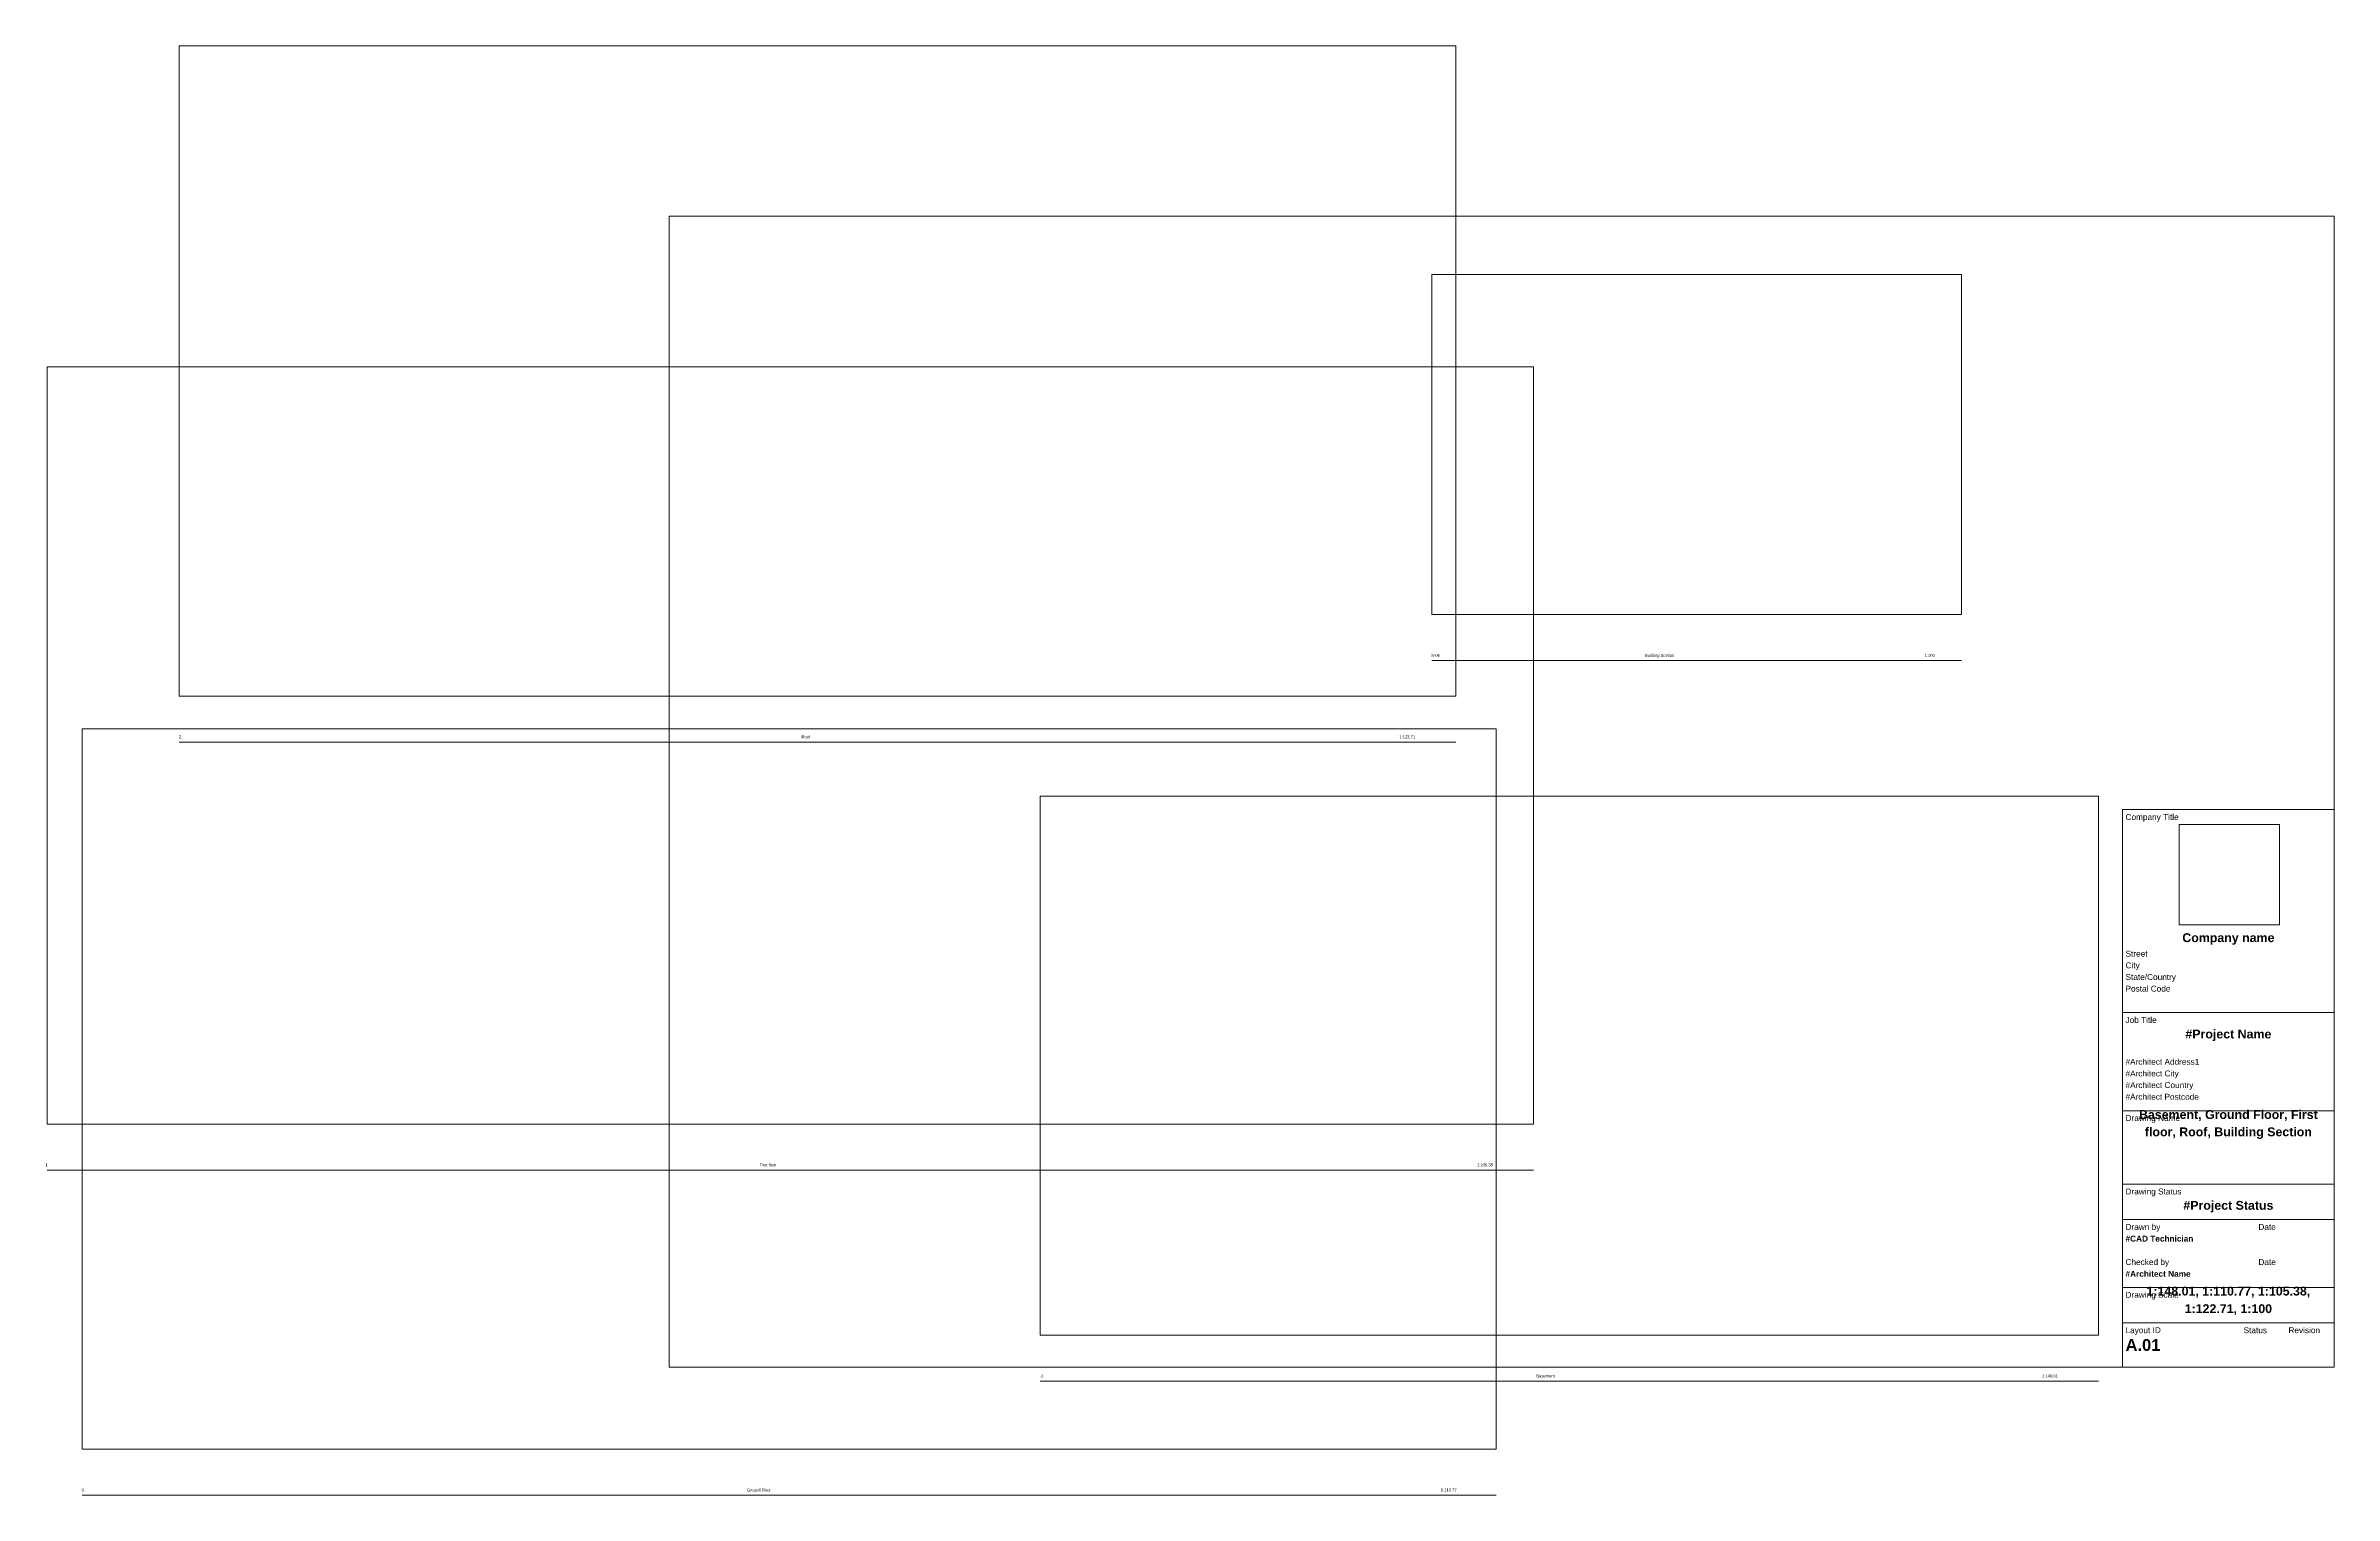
# Paper-space layout 'A.01 Layout' of a CAD drawing. Header units: millimetres. Extents: x -196 to 579, y -28 to 463.
import ezdxf

# ---------------------------------------------------------------- set-up
doc = ezdxf.new("R2010")
doc.units = ezdxf.units.MM
doc.header["$MEASUREMENT"] = 0
doc.header["$XCLIPFRAME"] = 0
doc.layers.add('Annotation - Text_Pen_No__1', color=7, linetype='Continuous', lineweight=13)
doc.layers.add('Annotation - Text_Pen_No__7', color=7, linetype='Continuous', lineweight=35)
doc.layers.add('Drawing & Figure_Pen_No__65', color=7, linetype='Continuous', lineweight=20, true_color=0x80c2ff)
doc.layers.add('NonPlottable_Drawing & Figure', color=7, linetype='Continuous', plot=False)
doc.styles.add('GENERATED_STYLE_1', font='arial.ttf')
doc.styles.add('GENERATED_STYLE_2', font='')
doc.styles.get('GENERATED_STYLE_2').set_extended_font_data('Arial')
picture_1 = doc.add_image_def('image1.png', size_in_pixel=(485, 485))

# ---------------------------------------------------------------- blocks, each defined once
blk = doc.blocks.new('Built-in Drawing Title[1]', base_point=(140.69, 25.85))
at = {"layer": 'Drawing & Figure_Pen_No__65', "linetype": 'Continuous'}
blk.add_line((140.69, 10.25), (499.14, 10.25), dxfattribs=at)
at = {"layer": 'Drawing & Figure_Pen_No__65'}
for tag, p in [('AC_DrawingNumber_001', (140.54, 11.54)), ('AC_DrawingName_001', (308.77, 11.55)), ('AC_DrawingScale_001', (479.98, 11.54))]:
    blk.add_attdef(tag, p, '', height=1, dxfattribs=at)
blk = doc.blocks.new('Built-in Drawing Title[2]', base_point=(-183.75, -12.78))
at = {"layer": 'Drawing & Figure_Pen_No__65', "linetype": 'Continuous'}
blk.add_line((-183.75, -28.38), (295.2, -28.38), dxfattribs=at)
at = {"layer": 'Drawing & Figure_Pen_No__65'}
for tag, p in [('AC_DrawingNumber_001', (-183.96, -27.09)), ('AC_DrawingName_001', (41.35, -27.11)), ('AC_DrawingScale_001', (276.39, -27.09))]:
    blk.add_attdef(tag, p, '', height=1, dxfattribs=at)
blk = doc.blocks.new('Built-in Drawing Title[3]', base_point=(-195.68, 97.39))
at = {"layer": 'Drawing & Figure_Pen_No__65', "linetype": 'Continuous'}
blk.add_line((-195.68, 81.79), (307.78, 81.79), dxfattribs=at)
at = {"layer": 'Drawing & Figure_Pen_No__65'}
for tag, p in [('AC_DrawingNumber_001', (-196.21, 83.08)), ('AC_DrawingName_001', (45.65, 83.06)), ('AC_DrawingScale_001', (288.63, 83.08))]:
    blk.add_attdef(tag, p, '', height=1, dxfattribs=at)
blk = doc.blocks.new('Built-in Drawing Title[4]', base_point=(-150.89, 242.4))
at = {"layer": 'Drawing & Figure_Pen_No__65', "linetype": 'Continuous'}
blk.add_line((-150.89, 226.8), (281.48, 226.8), dxfattribs=at)
at = {"layer": 'Drawing & Figure_Pen_No__65'}
for tag, p in [('AC_DrawingNumber_001', (-151.03, 228.09)), ('AC_DrawingName_001', (59.85, 228.07)), ('AC_DrawingScale_001', (262.32, 228.09))]:
    blk.add_attdef(tag, p, '', height=1, dxfattribs=at)
blk = doc.blocks.new('Built-in Drawing Title[5]', base_point=(273.37, 270.03))
at = {"layer": 'Drawing & Figure_Pen_No__65', "linetype": 'Continuous'}
blk.add_line((273.37, 254.43), (452.77, 254.43), dxfattribs=at)
at = {"layer": 'Drawing & Figure_Pen_No__65'}
for tag, p in [('AC_DrawingNumber_001', (273.15, 255.7)), ('AC_DrawingName_001', (345.56, 255.7)), ('AC_DrawingScale_001', (440.27, 255.72))]:
    blk.add_attdef(tag, p, '', height=1, dxfattribs=at)

psp = doc.layouts.new('A.01 Layout')

# ---------------------------------------------------------------- linework, layer by layer
at = {"layer": 'Annotation - Text_Pen_No__1', "linetype": 'Continuous'}
for p, q in [((579, 203.93), (507.31, 203.93)), ((579, 135.14), (507.31, 135.14)), ((579, 101.93), (507.31, 101.93)), ((579, 77), (507.31, 77)), ((579, 65), (507.31, 65)), ((579, 42), (507.31, 42)), ((579, 30), (507.31, 30))]:
    psp.add_line(p, q, dxfattribs=at)
at = {"layer": 'Annotation - Text_Pen_No__1', "linetype": 'Continuous', "flags": 128}
psp.add_lwpolyline([(15, 405), (15, 15), (579, 15), (579, 405)], close=True, dxfattribs=at)
psp.add_lwpolyline([(507.31, 203.93), (507.31, 15)], dxfattribs=at)
at = {"layer": 'NonPlottable_Drawing & Figure', "color": 151, "linetype": 'Continuous', "lineweight": 20, "true_color": 0x80c2ff, "flags": 128}
for points in [[(-150.89, 242.4), (281.48, 242.4), (281.48, 462.77), (-150.89, 462.77)], [(-195.68, 97.39), (307.78, 97.39), (307.78, 353.99), (-195.68, 353.99)], [(-183.75, -12.78), (295.2, -12.78), (295.2, 231.33), (-183.75, 231.33)], [(140.69, 25.85), (499.14, 25.85), (499.14, 208.54), (140.69, 208.54)]]:
    psp.add_lwpolyline(points, close=True, dxfattribs=at)

# ---------------------------------------------------------------- block references
at = {"layer": 'Drawing & Figure_Pen_No__65'}
for name, p, values in [('Built-in Drawing Title[5]', (273.37, 270.03), {'AC_DrawingName_001': 'Building Section', 'AC_DrawingNumber_001': 'S-06', 'AC_DrawingScale_001': '1:100'}), ('Built-in Drawing Title[4]', (-150.89, 242.4), {'AC_DrawingName_001': 'Roof', 'AC_DrawingNumber_001': '2.', 'AC_DrawingScale_001': '1:122.71'}), ('Built-in Drawing Title[3]', (-195.68, 97.39), {'AC_DrawingName_001': 'First floor', 'AC_DrawingNumber_001': '1.', 'AC_DrawingScale_001': '1:105.38'}), ('Built-in Drawing Title[1]', (140.69, 25.85), {'AC_DrawingName_001': 'Basement', 'AC_DrawingNumber_001': '-1.', 'AC_DrawingScale_001': '1:148.01'}), ('Built-in Drawing Title[2]', (-183.75, -12.78), {'AC_DrawingName_001': 'Ground Floor', 'AC_DrawingNumber_001': '0.', 'AC_DrawingScale_001': '1:110.77'})]:
    psp.add_blockref(name, p, dxfattribs=at).add_auto_attribs(values)

# ---------------------------------------------------------------- texts
at = {"layer": 'Annotation - Text_Pen_No__1', "linetype": 'Continuous'}
for s, insert, char_height, attachment_point, style in [('\\A1;{\\fArial|b0|i0|c0|p34;Company Title}', (508.31, 202.42), 2, 1, 'GENERATED_STYLE_2'), ('\\A1;{\\fArial|b1|i0|c0|p34;Company name}', (543.15, 162.05), 3, 2, 'GENERATED_STYLE_1'), ('\\A1;{\\fArial|b0|i0|c0|p34;Job Title}', (508.31, 133.64), 2, 1, 'GENERATED_STYLE_2'), ('\\A1;{\\fArial|b0|i0|c0|p34;Drawing Name}', (508.31, 100.43), 2, 1, 'GENERATED_STYLE_2'), ('\\A1;{\\fArial|b0|i0|c0|p34;Drawing Status}', (508.31, 75.54), 2, 1, 'GENERATED_STYLE_2'), ('\\A1;{\\fArial|b0|i0|c0|p34;Drawing Scale}', (508.31, 40.54), 2, 1, 'GENERATED_STYLE_2')]:
    psp.add_mtext(s, dxfattribs=dict(at, insert=insert, char_height=char_height, attachment_point=attachment_point, style=style))
at = {"layer": 'Annotation - Text_Pen_No__1', "linetype": 'Continuous', "char_height": 2, "width": 69.6916, "style": 'GENERATED_STYLE_2'}
for s, insert, attachment_point, line_spacing_factor in [('\\A1;{\\fArial|b0|i0|c0|p34;Street\\P\\fArial|b0|i0|c0|p34;City\\P\\fArial|b0|i0|c0|p34;State/Country\\P\\fArial|b0|i0|c0|p34;Postal Code}', (508.31, 142.25), 7, 1.183772), ('\\A1;{\\pt45.0066;\\fArial|b0|i0|c0|p34;Drawn by^IDate\\P\\pt45.0066;\\fArial|b1|i0|c0|p34;#CAD Technician\\P\\pt45.0066;\\fArial|b1|i0|c0|p34;\\P\\pt45.0066;\\fArial|b0|i0|c0|p34;Checked by^IDate\\P\\pt45.0066;\\fArial|b1|i0|c0|p34;#Architect Name}', (508.31, 63.54), 1, 1.191148), ('\\A1;{\\pt40,55.181;\\fArial|b0|i0|c0|p34;Layout ID ^IStatus ^IRevision\\P\\pt40,55.181;\\fArial|b1|i0|c0|p34;\\H2.000000x;A.01\\fArial|b1|i0|c0|p34;^I}', (508.31, 28.54), 1, 1.199877)]:
    psp.add_mtext(s, dxfattribs=dict(at, insert=insert, attachment_point=attachment_point, line_spacing_factor=line_spacing_factor))
at = {"layer": 'Annotation - Text_Pen_No__7', "linetype": 'Continuous', "char_height": 3, "style": 'GENERATED_STYLE_1'}
for s, insert, attachment_point in [('\\A1;{\\fArial|b1|i0|c0|p34;#Project Name}', (543.15, 129.41), 2), ('\\A1;{\\fArial|b1|i0|c0|p34;#Project Status}', (543.15, 67.45), 8)]:
    psp.add_mtext(s, dxfattribs=dict(at, insert=insert, attachment_point=attachment_point))
at = {"layer": 'Annotation - Text_Pen_No__7', "linetype": 'Continuous'}
for s, insert, char_height, width, attachment_point, line_spacing_factor, style in [('\\A1;{\\fArial|b0|i0|c0|p34;#Architect Address1\\P\\fArial|b0|i0|c0|p34;#Architect City\\P\\fArial|b0|i0|c0|p34;#Architect Country\\P\\fArial|b0|i0|c0|p34;#Architect Postcode}', (508.31, 105.61), 2, 69.6934, 7, 1.184239, 'GENERATED_STYLE_2'), ('\\A1;{\\fArial|b1|i0|c0|p34;Basement, Ground Floor, First floor, Roof, Building Section}', (543.15, 92.33), 3, 69.6934, 8, 1.173722, 'GENERATED_STYLE_1'), ('\\A1;{\\fArial|b1|i0|c0|p34;1:148.01, 1:110.77, 1:105.38, 1:122.71, 1:100}', (543.15, 32.66), 3, 69.6916, 8, 1.19266, 'GENERATED_STYLE_1')]:
    psp.add_mtext(s, dxfattribs=dict(at, insert=insert, char_height=char_height, width=width, attachment_point=attachment_point, line_spacing_factor=line_spacing_factor, style=style))

# ---------------------------------------------------------------- pictures from other files: only their frames are drawn
at = {"layer": 'Annotation - Text_Pen_No__1'}
image = psp.add_image(picture_1, insert=(526.45, 164.91), size_in_units=(34, 34), dxfattribs=at)
image.set_boundary_path([(-0.5, -0.5), (484.5, 484.5)])

# ---------------------------------------------------------------- viewports
at = {"layer": 'NonPlottable_Drawing & Figure', "color": 151, "linetype": 'Continuous', "lineweight": 20, "true_color": 0x80c2ff}
for center, size, status, view_target_point, outline in [((65.3, 352.58), (432.36, 220.3648), 5, (134648.06, 347.16), [(-150.89, 242.4), (281.48, 242.4), (281.48, 462.77), (-150.89, 462.77)]), ((56.05, 225.69), (503.46, 256.6012), 4, (-2703.09, 347.16), [(-195.68, 97.39), (307.78, 97.39), (307.78, 353.99), (-195.68, 353.99)]), ((55.72, 109.28), (478.95, 244.1107), 3, (65972.49, 347.16), [(-183.75, -12.78), (295.2, -12.78), (295.2, 231.33), (-183.75, 231.33)])]:
    vp = psp.add_viewport(center=center, size=size, view_center_point=(0, 0), view_height=27039.9742, status=status, dxfattribs=dict(at, view_target_point=view_target_point))
    vp.dxf.flags = 0x10000  # cut along an outline
    vp.dxf.clipping_boundary_handle = psp.add_lwpolyline(outline, format="xyb", close=True, dxfattribs={"invisible": 1}).dxf.handle
at = {"layer": 'NonPlottable_Drawing & Figure', "color": 151, "linetype": 'Continuous', "lineweight": 20, "true_color": 0x80c2ff, "view_target_point": (259140.43, -7380.7)}
psp.add_viewport(center=(363.07, 327.65), size=(179.4, 115.2426), view_center_point=(0, 0), view_height=11524.2641, status=6, dxfattribs=at)
at = {"layer": 'NonPlottable_Drawing & Figure', "color": 151, "linetype": 'Continuous', "lineweight": 20, "true_color": 0x80c2ff, "view_target_point": (203323.64, 347.16)}
vp = psp.add_viewport(center=(319.92, 117.2), size=(358.45, 182.6925), view_center_point=(0, 0), view_height=27039.9742, dxfattribs=at)
vp.dxf.flags = 0x10000  # cut along an outline
vp.dxf.clipping_boundary_handle = psp.add_lwpolyline([(140.69, 25.85), (499.14, 25.85), (499.14, 208.54), (140.69, 208.54)], format="xyb", close=True, dxfattribs={"invisible": 1}).dxf.handle

doc.saveas('drawing.dxf')
